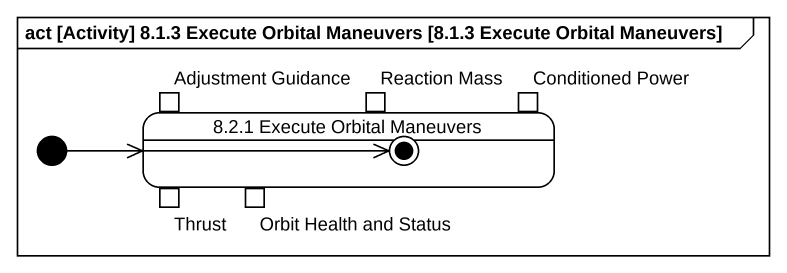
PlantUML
@startuml
mainframe act [Activity] 8.1.3 Execute Orbital Maneuvers [8.1.3 Execute Orbital Maneuvers]
hide empty description
state "8.2.1 Execute Orbital Maneuvers" as s8_2_1_Execute_Orbital {
  state "Adjustment Guidance" as Adjustment_Guidance <<inputPin>>
  state "Reaction Mass" as Reaction_Mass <<inputPin>>
  state final1 <<end>>
  state "Conditioned Power" as Conditioned_Power <<inputPin>>
  state Thrust <<outputPin>>
  state "Orbit Health and Status" as Orbit_Health_and_Status <<outputPin>>
}
[*] -right-> s8_2_1_Execute_Orbital
s8_2_1_Execute_Orbital -right-> final1
@enduml
